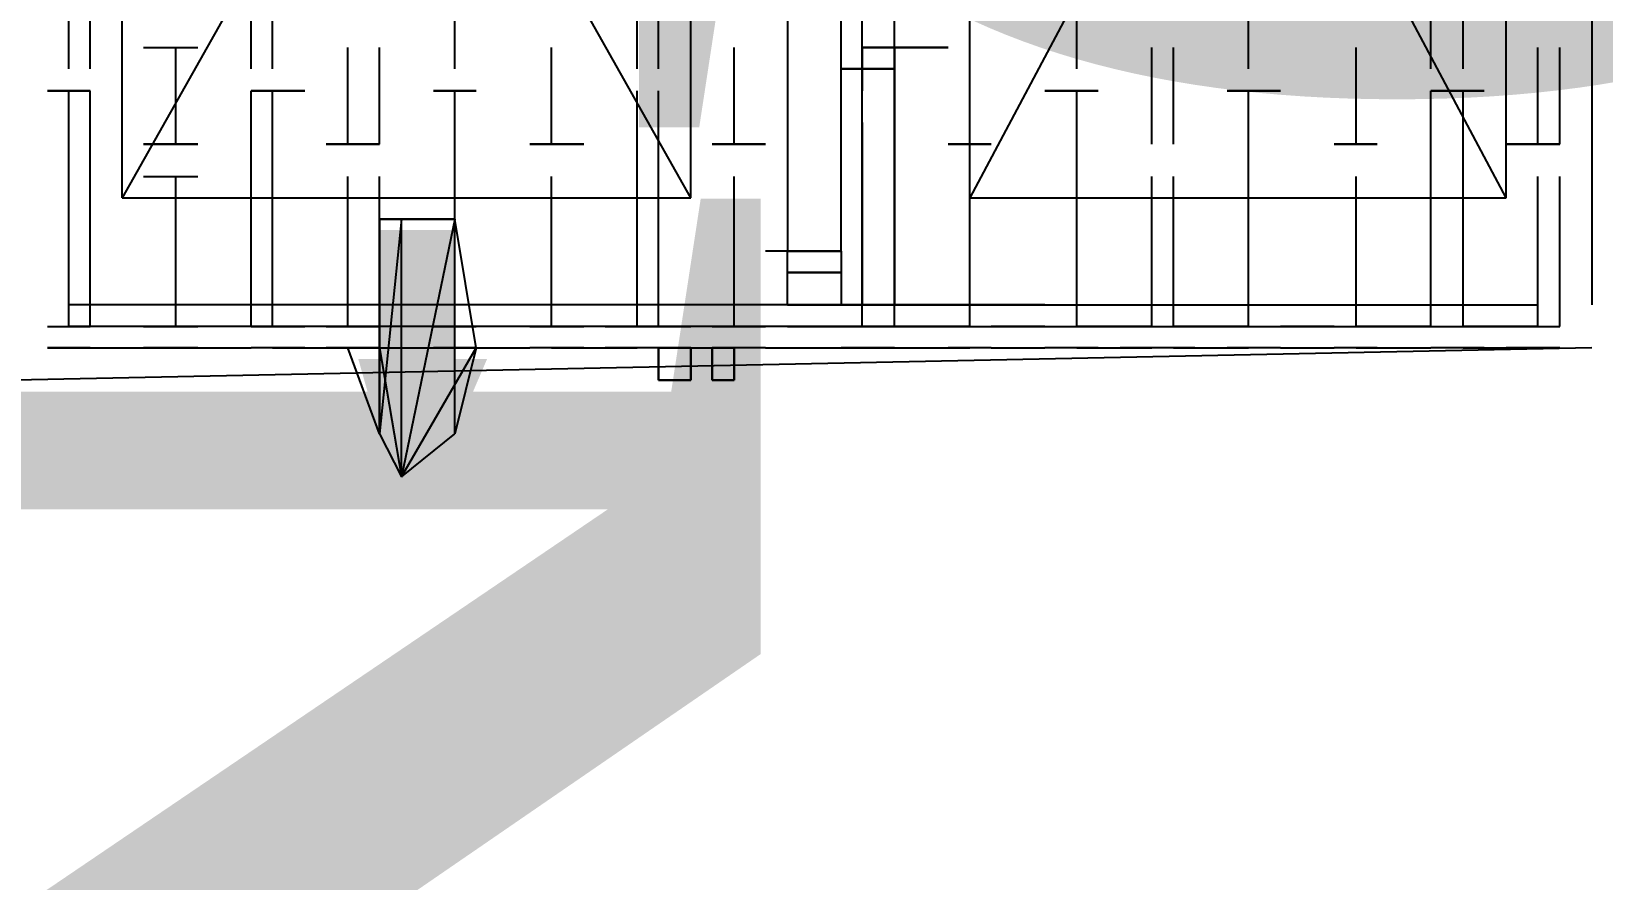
# Model space of a CAD drawing. Header units: millimetres. Extents: x 5 to 415, y 48 to 251.
# Drawn here: x 272.601 to 275.184, y 153.572 to 154.966 of the extents above; entities that cross this region are included whole.
import ezdxf

# ---------------------------------------------------------------- set-up
doc = ezdxf.new("R2010")
doc.units = ezdxf.units.MM
for name, color, linetype in [('H', 7, 'Continuous'), ('P', 7, 'Continuous'), ('T', 7, 'Continuous')]:
    doc.layers.add(name, color=color, linetype=linetype)

msp = doc.modelspace()

# ---------------------------------------------------------------- hatches: boundary and pattern name
at = {"layer": 'H', "linetype": 'Continuous'}
for points in [[(273.173, 154.305), (273.173, 154.64), (273.226, 154.64), (273.226, 154.217), (273.173, 154.305)], [(273.226, 154.217), (273.226, 154.64), (273.297, 154.64), (273.297, 154.305), (273.226, 154.217)], [(273.173, 154.305), (273.138, 154.428), (273.173, 154.428), (273.173, 154.305)], [(273.297, 154.305), (273.297, 154.428), (273.35, 154.428), (273.297, 154.305)]]:
    msp.add_hatch(color=256, dxfattribs=at).paths.add_polyline_path(points)

# ---------------------------------------------------------------- linework, layer by layer
at = {"layer": 'P'}
for points in [[(273.932, 154.605), (273.932, 156.51)], [(273.932, 154.605), (273.932, 156.51)], [(275.167, 156.475), (275.167, 154.517)], [(272.75, 154.693), (272.75, 156.351)], [(273.685, 156.351), (272.75, 154.693)], [(273.685, 154.693), (272.75, 156.351)], [(273.685, 154.693), (273.685, 156.351)], [(273.844, 156.351), (273.844, 154.605)], [(273.844, 156.351), (273.844, 154.605)], [(274.144, 154.693), (274.144, 156.351)], [(275.026, 156.351), (274.144, 154.693)], [(275.026, 154.693), (274.144, 156.351)], [(275.026, 154.693), (275.026, 156.351)], [(273.967, 154.905), (273.967, 155.116)], [(274.02, 154.905), (274.02, 155.116)], [(272.662, 154.905), (272.662, 155.081)], [(272.697, 154.905), (272.697, 155.081)], [(272.962, 154.905), (272.962, 155.081)], [(272.997, 154.905), (272.997, 155.081)], [(273.297, 154.905), (273.297, 155.081)], [(273.297, 154.905), (273.297, 155.081)], [(273.597, 154.905), (273.597, 155.081)], [(273.632, 154.905), (273.632, 155.081)], [(274.32, 154.905), (274.32, 155.081)], [(274.32, 154.905), (274.32, 155.081)], [(274.602, 154.905), (274.602, 155.081)], [(274.602, 154.905), (274.602, 155.081)], [(274.902, 154.905), (274.902, 155.081)], [(274.955, 154.905), (274.955, 155.081)], [(273.932, 154.869), (273.932, 155.028)], [(273.967, 154.869), (273.967, 155.028)], [(272.785, 154.94), (272.874, 154.94)], [(272.838, 154.781), (272.838, 154.94)], [(272.838, 154.781), (272.838, 154.94)], [(273.121, 154.781), (273.121, 154.94)], [(273.173, 154.781), (273.173, 154.94)], [(273.456, 154.781), (273.456, 154.94)], [(273.456, 154.781), (273.456, 154.94)], [(273.756, 154.781), (273.756, 154.94)], [(273.756, 154.781), (273.756, 154.94)], [(274.108, 154.94), (273.967, 154.94)], [(274.108, 154.94), (273.967, 154.94)], [(273.967, 154.94), (274.108, 154.94)], [(273.967, 154.94), (273.967, 154.869)], [(273.967, 154.94), (273.967, 154.869)], [(274.02, 154.94), (274.02, 154.517)], [(274.02, 154.94), (274.02, 154.517)], [(274.144, 154.781), (274.144, 154.94)], [(274.144, 154.781), (274.144, 154.94)], [(274.443, 154.781), (274.443, 154.94)], [(274.479, 154.781), (274.479, 154.94)], [(274.779, 154.781), (274.779, 154.94)], [(274.779, 154.781), (274.779, 154.94)], [(275.078, 154.781), (275.078, 154.94)], [(275.114, 154.781), (275.114, 154.94)], [(274.02, 154.905), (273.932, 154.905)], [(273.932, 154.905), (274.02, 154.905)], [(273.967, 154.481), (273.967, 154.905)], [(274.02, 154.481), (274.02, 154.905)], [(272.697, 154.869), (272.627, 154.869)], [(272.627, 154.869), (272.697, 154.869)], [(272.662, 154.481), (272.662, 154.869)], [(272.697, 154.481), (272.697, 154.869)], [(273.05, 154.869), (272.962, 154.869)], [(272.962, 154.869), (273.05, 154.869)], [(272.962, 154.481), (272.962, 154.869)], [(272.997, 154.481), (272.997, 154.869)], [(273.332, 154.869), (273.262, 154.869)], [(273.262, 154.869), (273.332, 154.869)], [(273.297, 154.481), (273.297, 154.869)], [(273.297, 154.481), (273.297, 154.869)], [(273.597, 154.481), (273.597, 154.869)], [(273.632, 154.481), (273.632, 154.869)], [(274.355, 154.869), (274.267, 154.869)], [(274.267, 154.869), (274.355, 154.869)], [(274.32, 154.481), (274.32, 154.869)], [(274.32, 154.481), (274.32, 154.869)], [(274.655, 154.869), (274.567, 154.869)], [(274.567, 154.869), (274.655, 154.869)], [(274.602, 154.481), (274.602, 154.869)], [(274.602, 154.481), (274.602, 154.869)], [(274.99, 154.869), (274.902, 154.869)], [(274.902, 154.869), (274.99, 154.869)], [(274.902, 154.481), (274.902, 154.869)], [(274.955, 154.481), (274.955, 154.869)], [(273.932, 154.693), (273.932, 154.817)], [(273.967, 154.517), (273.967, 154.817)], [(273.967, 154.817), (273.967, 154.517)], [(273.967, 154.817), (273.967, 154.517)], [(272.874, 154.781), (272.785, 154.781)], [(272.874, 154.781), (272.785, 154.781)], [(272.785, 154.781), (272.874, 154.781)], [(273.173, 154.781), (273.085, 154.781)], [(273.085, 154.781), (273.173, 154.781)], [(273.509, 154.781), (273.42, 154.781)], [(273.42, 154.781), (273.509, 154.781)], [(273.808, 154.781), (273.72, 154.781)], [(273.72, 154.781), (273.808, 154.781)], [(274.179, 154.781), (274.108, 154.781)], [(274.108, 154.781), (274.179, 154.781)], [(274.144, 154.517), (274.144, 154.781)], [(274.144, 154.517), (274.144, 154.781)], [(274.814, 154.781), (274.743, 154.781)], [(274.743, 154.781), (274.814, 154.781)], [(275.114, 154.781), (275.026, 154.781)], [(275.026, 154.781), (275.114, 154.781)], [(272.785, 154.728), (272.874, 154.728)], [(272.838, 154.481), (272.838, 154.728)], [(272.838, 154.481), (272.838, 154.728)], [(273.121, 154.481), (273.121, 154.728)], [(273.173, 154.481), (273.173, 154.728)], [(273.456, 154.481), (273.456, 154.728)], [(273.456, 154.481), (273.456, 154.728)], [(273.756, 154.481), (273.756, 154.728)], [(273.756, 154.481), (273.756, 154.728)], [(274.144, 154.481), (274.144, 154.728)], [(274.144, 154.481), (274.144, 154.728)], [(274.443, 154.481), (274.443, 154.728)], [(274.479, 154.481), (274.479, 154.728)], [(274.779, 154.481), (274.779, 154.728)], [(274.779, 154.481), (274.779, 154.728)], [(275.078, 154.481), (275.078, 154.728)], [(275.114, 154.481), (275.114, 154.728)], [(272.75, 154.693), (273.685, 154.693)], [(274.144, 154.693), (275.026, 154.693)], [(273.297, 154.658), (273.173, 154.658)], [(273.173, 154.658), (273.173, 154.446)], [(273.209, 154.658), (273.173, 154.305)], [(273.209, 154.658), (273.173, 154.305)], [(273.173, 154.305), (273.173, 154.658)], [(273.173, 154.658), (273.209, 154.658)], [(273.297, 154.658), (273.209, 154.234)], [(273.297, 154.658), (273.209, 154.234)], [(273.209, 154.234), (273.209, 154.658)], [(273.209, 154.658), (273.297, 154.658)], [(273.209, 154.234), (273.209, 154.658)], [(273.332, 154.446), (273.297, 154.658)], [(273.297, 154.305), (273.297, 154.658)], [(273.932, 154.605), (273.808, 154.605)], [(273.932, 154.605), (273.808, 154.605)], [(273.844, 154.517), (273.844, 154.605)], [(273.844, 154.605), (273.932, 154.605)], [(273.932, 154.605), (273.844, 154.605)], [(273.932, 154.605), (273.932, 154.517)], [(273.932, 154.605), (273.932, 154.517)], [(273.932, 154.57), (273.844, 154.57)], [(273.844, 154.57), (273.932, 154.57)], [(273.897, 154.517), (272.662, 154.517)], [(273.844, 154.517), (275.078, 154.517)], [(273.932, 154.517), (273.844, 154.517)], [(273.844, 154.517), (273.932, 154.517)], [(273.932, 154.517), (273.844, 154.517)], [(274.02, 154.517), (273.897, 154.517)], [(273.897, 154.517), (274.02, 154.517)], [(274.144, 154.517), (273.967, 154.517)], [(274.144, 154.517), (273.967, 154.517)], [(274.179, 154.517), (274.108, 154.517)], [(274.108, 154.517), (274.179, 154.517)], [(274.267, 154.517), (274.179, 154.517)], [(272.627, 154.481), (272.697, 154.481)], [(273.897, 154.481), (272.662, 154.481)], [(273.897, 154.481), (272.662, 154.481)], [(273.897, 154.481), (272.662, 154.481)], [(273.897, 154.481), (272.662, 154.481)], [(272.785, 154.481), (272.662, 154.481)], [(272.785, 154.481), (272.697, 154.481)], [(272.785, 154.481), (272.874, 154.481)], [(272.962, 154.481), (272.874, 154.481)], [(272.962, 154.481), (273.05, 154.481)], [(273.121, 154.481), (272.997, 154.481)], [(273.085, 154.481), (273.173, 154.481)], [(273.297, 154.481), (273.173, 154.481)], [(273.262, 154.481), (273.332, 154.481)], [(273.42, 154.481), (273.332, 154.481)], [(273.42, 154.481), (273.509, 154.481)], [(273.597, 154.481), (273.456, 154.481)], [(273.544, 154.481), (273.685, 154.481)], [(273.756, 154.481), (273.632, 154.481)], [(273.72, 154.481), (273.808, 154.481)], [(273.967, 154.481), (273.808, 154.481)], [(273.844, 154.481), (275.078, 154.481)], [(273.844, 154.481), (275.078, 154.481)], [(273.844, 154.481), (275.078, 154.481)], [(273.844, 154.481), (275.078, 154.481)], [(273.932, 154.481), (274.02, 154.481)], [(274.144, 154.481), (273.967, 154.481)], [(274.144, 154.481), (274.02, 154.481)], [(274.108, 154.481), (274.179, 154.481)], [(274.267, 154.481), (274.179, 154.481)], [(274.267, 154.481), (274.355, 154.481)], [(274.443, 154.481), (274.32, 154.481)], [(274.391, 154.481), (274.514, 154.481)], [(274.602, 154.481), (274.479, 154.481)], [(274.567, 154.481), (274.655, 154.481)], [(274.743, 154.481), (274.655, 154.481)], [(274.743, 154.481), (274.814, 154.481)], [(274.902, 154.481), (274.779, 154.481)], [(274.902, 154.481), (274.99, 154.481)], [(275.078, 154.481), (274.955, 154.481)], [(275.026, 154.481), (275.114, 154.481)], [(275.167, 154.446), (272.574, 154.393)], [(272.697, 154.446), (272.627, 154.446)], [(272.627, 154.446), (272.785, 154.446)], [(272.874, 154.446), (272.785, 154.446)], [(272.785, 154.446), (272.874, 154.446)], [(272.874, 154.446), (272.962, 154.446)], [(273.05, 154.446), (272.962, 154.446)], [(272.997, 154.446), (273.121, 154.446)], [(273.173, 154.446), (273.085, 154.446)], [(273.173, 154.305), (273.121, 154.446)], [(273.121, 154.446), (273.173, 154.446)], [(273.173, 154.446), (273.297, 154.446)], [(273.173, 154.446), (273.209, 154.234)], [(273.173, 154.446), (273.173, 154.305)], [(273.209, 154.234), (273.332, 154.446)], [(273.332, 154.446), (273.262, 154.446)], [(273.332, 154.446), (273.297, 154.305)], [(273.297, 154.305), (273.297, 154.446)], [(273.297, 154.446), (273.332, 154.446)], [(273.332, 154.446), (273.42, 154.446)], [(273.509, 154.446), (273.42, 154.446)], [(273.456, 154.446), (273.597, 154.446)], [(273.685, 154.446), (273.544, 154.446)], [(273.632, 154.446), (273.756, 154.446)], [(273.685, 154.446), (273.632, 154.446)], [(273.632, 154.446), (273.685, 154.446)], [(273.632, 154.446), (273.685, 154.446)], [(273.685, 154.446), (273.632, 154.446)], [(273.632, 154.446), (273.632, 154.446)], [(273.632, 154.446), (273.632, 154.446)], [(273.632, 154.446), (273.632, 154.446)], [(273.632, 154.446), (273.632, 154.446)], [(273.632, 154.446), (273.632, 154.446)], [(273.632, 154.446), (273.632, 154.446)], [(273.632, 154.446), (273.632, 154.446)], [(273.632, 154.446), (273.632, 154.446)], [(273.632, 154.446), (273.632, 154.446)], [(273.632, 154.446), (273.632, 154.446)], [(273.632, 154.446), (273.632, 154.446)], [(273.632, 154.446), (273.632, 154.446)], [(273.632, 154.446), (273.632, 154.446)], [(273.632, 154.446), (273.632, 154.446)], [(273.632, 154.446), (273.632, 154.446)], [(273.632, 154.446), (273.632, 154.446)], [(273.632, 154.446), (273.632, 154.446)], [(273.632, 154.446), (273.632, 154.446)], [(273.632, 154.446), (273.632, 154.446)], [(273.632, 154.446), (273.632, 154.446)], [(273.632, 154.446), (273.632, 154.446)], [(273.632, 154.446), (273.632, 154.446)], [(273.632, 154.446), (273.632, 154.446)], [(273.632, 154.446), (273.632, 154.446)], [(273.632, 154.446), (273.632, 154.446)], [(273.632, 154.446), (273.632, 154.446)], [(273.632, 154.446), (273.632, 154.446)], [(273.632, 154.446), (273.632, 154.446)], [(273.632, 154.446), (273.632, 154.446)], [(273.632, 154.446), (273.632, 154.446)], [(273.632, 154.446), (273.632, 154.446)], [(273.632, 154.446), (273.632, 154.446)], [(273.632, 154.446), (273.632, 154.446)], [(273.632, 154.446), (273.632, 154.446)], [(273.632, 154.446), (273.632, 154.446)], [(273.632, 154.446), (273.632, 154.446)], [(273.632, 154.446), (273.632, 154.446)], [(273.632, 154.446), (273.632, 154.446)], [(273.632, 154.446), (273.632, 154.446)], [(273.632, 154.446), (273.632, 154.446)], [(273.632, 154.393), (273.632, 154.446)], [(273.632, 154.446), (273.632, 154.393)], [(273.632, 154.446), (273.632, 154.446)], [(273.632, 154.446), (273.632, 154.446)], [(273.632, 154.446), (273.632, 154.446)], [(273.632, 154.446), (273.632, 154.446)], [(273.632, 154.446), (273.632, 154.446)], [(273.632, 154.446), (273.632, 154.446)], [(273.632, 154.446), (273.632, 154.446)], [(273.632, 154.446), (273.632, 154.446)], [(273.632, 154.446), (273.632, 154.393)], [(273.632, 154.393), (273.632, 154.446)], [(273.632, 154.393), (273.632, 154.446)], [(273.632, 154.446), (273.632, 154.393)], [(273.632, 154.446), (273.632, 154.393)], [(273.632, 154.393), (273.632, 154.446)], [(273.632, 154.393), (273.632, 154.446)], [(273.632, 154.446), (273.632, 154.393)], [(273.632, 154.446), (273.632, 154.393)], [(273.632, 154.393), (273.632, 154.446)], [(273.632, 154.393), (273.632, 154.446)], [(273.632, 154.446), (273.632, 154.393)], [(273.632, 154.446), (273.632, 154.393)], [(273.632, 154.393), (273.632, 154.446)], [(273.632, 154.393), (273.632, 154.446)], [(273.632, 154.446), (273.632, 154.393)], [(273.685, 154.446), (273.685, 154.393)], [(273.685, 154.393), (273.685, 154.446)], [(273.685, 154.393), (273.685, 154.446)], [(273.685, 154.446), (273.685, 154.393)], [(273.685, 154.446), (273.685, 154.393)], [(273.685, 154.393), (273.685, 154.446)], [(273.685, 154.393), (273.685, 154.446)], [(273.685, 154.446), (273.685, 154.393)], [(273.685, 154.446), (273.685, 154.393)], [(273.685, 154.393), (273.685, 154.446)], [(273.685, 154.393), (273.685, 154.446)], [(273.685, 154.446), (273.685, 154.393)], [(273.685, 154.446), (273.685, 154.393)], [(273.685, 154.393), (273.685, 154.446)], [(273.685, 154.393), (273.685, 154.446)], [(273.685, 154.446), (273.685, 154.393)], [(273.685, 154.446), (273.685, 154.393)], [(273.685, 154.393), (273.685, 154.446)], [(273.685, 154.446), (273.685, 154.446)], [(273.685, 154.446), (273.685, 154.446)], [(273.685, 154.446), (273.685, 154.446)], [(273.685, 154.446), (273.685, 154.446)], [(273.685, 154.446), (273.685, 154.446)], [(273.685, 154.446), (273.685, 154.446)], [(273.685, 154.446), (273.685, 154.446)], [(273.685, 154.446), (273.685, 154.446)], [(273.685, 154.446), (273.685, 154.446)], [(273.685, 154.446), (273.685, 154.446)], [(273.685, 154.446), (273.685, 154.446)], [(273.685, 154.446), (273.685, 154.446)], [(273.685, 154.446), (273.685, 154.446)], [(273.685, 154.446), (273.685, 154.446)], [(273.685, 154.446), (273.685, 154.446)], [(273.685, 154.446), (273.685, 154.446)], [(273.685, 154.446), (273.685, 154.446)], [(273.685, 154.446), (273.685, 154.446)], [(273.685, 154.446), (273.685, 154.446)], [(273.685, 154.446), (273.685, 154.446)], [(273.685, 154.446), (273.685, 154.446)], [(273.685, 154.446), (273.685, 154.446)], [(273.685, 154.446), (273.685, 154.446)], [(273.685, 154.446), (273.685, 154.446)], [(273.685, 154.446), (273.685, 154.446)], [(273.685, 154.446), (273.685, 154.446)], [(273.685, 154.446), (273.685, 154.446)], [(273.685, 154.446), (273.685, 154.446)], [(273.685, 154.446), (273.685, 154.446)], [(273.685, 154.446), (273.685, 154.446)], [(273.685, 154.446), (273.685, 154.446)], [(273.685, 154.446), (273.685, 154.446)], [(273.685, 154.446), (273.685, 154.446)], [(273.685, 154.446), (273.685, 154.446)], [(273.685, 154.446), (273.685, 154.446)], [(273.685, 154.446), (273.685, 154.446)], [(273.685, 154.446), (273.685, 154.446)], [(273.685, 154.446), (273.685, 154.446)], [(273.685, 154.446), (273.685, 154.446)], [(273.685, 154.446), (273.685, 154.446)], [(273.685, 154.446), (273.685, 154.446)], [(273.685, 154.446), (273.685, 154.446)], [(273.685, 154.446), (273.685, 154.446)], [(273.685, 154.446), (273.685, 154.446)], [(273.685, 154.446), (273.685, 154.446)], [(273.685, 154.446), (273.685, 154.446)], [(273.685, 154.446), (273.685, 154.446)], [(273.685, 154.446), (273.685, 154.446)], [(273.685, 154.446), (273.685, 154.446)], [(273.685, 154.446), (273.685, 154.446)], [(273.685, 154.446), (273.685, 154.446)], [(273.685, 154.446), (273.685, 154.446)], [(273.685, 154.446), (273.685, 154.446)], [(273.685, 154.446), (273.685, 154.446)], [(273.685, 154.446), (273.685, 154.446)], [(273.685, 154.446), (273.685, 154.446)], [(273.808, 154.446), (273.72, 154.446)], [(273.756, 154.446), (273.72, 154.446)], [(273.72, 154.446), (273.756, 154.446)], [(273.72, 154.446), (273.756, 154.446)], [(273.756, 154.446), (273.72, 154.446)], [(273.72, 154.446), (273.72, 154.446)], [(273.72, 154.446), (273.72, 154.446)], [(273.72, 154.446), (273.72, 154.446)], [(273.72, 154.446), (273.72, 154.446)], [(273.72, 154.446), (273.72, 154.446)], [(273.72, 154.446), (273.72, 154.446)], [(273.72, 154.446), (273.72, 154.446)], [(273.72, 154.446), (273.72, 154.446)], [(273.72, 154.446), (273.72, 154.446)], [(273.72, 154.446), (273.72, 154.446)], [(273.72, 154.446), (273.72, 154.446)], [(273.72, 154.446), (273.72, 154.446)], [(273.72, 154.446), (273.72, 154.446)], [(273.72, 154.446), (273.72, 154.446)], [(273.72, 154.446), (273.72, 154.446)], [(273.72, 154.446), (273.72, 154.446)], [(273.72, 154.446), (273.72, 154.446)], [(273.72, 154.446), (273.72, 154.446)], [(273.72, 154.446), (273.72, 154.446)], [(273.72, 154.446), (273.72, 154.446)], [(273.72, 154.446), (273.72, 154.446)], [(273.72, 154.446), (273.72, 154.446)], [(273.72, 154.446), (273.72, 154.446)], [(273.72, 154.446), (273.72, 154.446)], [(273.72, 154.446), (273.72, 154.446)], [(273.72, 154.446), (273.72, 154.446)], [(273.72, 154.446), (273.72, 154.446)], [(273.72, 154.446), (273.72, 154.446)], [(273.72, 154.446), (273.72, 154.446)], [(273.72, 154.446), (273.72, 154.446)], [(273.72, 154.446), (273.72, 154.446)], [(273.72, 154.446), (273.72, 154.446)], [(273.72, 154.446), (273.72, 154.446)], [(273.72, 154.446), (273.72, 154.446)], [(273.72, 154.446), (273.72, 154.446)], [(273.72, 154.446), (273.72, 154.446)], [(273.72, 154.446), (273.72, 154.446)], [(273.72, 154.446), (273.72, 154.446)], [(273.72, 154.446), (273.72, 154.446)], [(273.72, 154.446), (273.72, 154.446)], [(273.72, 154.446), (273.72, 154.446)], [(273.72, 154.446), (273.72, 154.446)], [(273.72, 154.446), (273.72, 154.446)], [(273.72, 154.446), (273.72, 154.446)], [(273.72, 154.446), (273.72, 154.446)], [(273.72, 154.446), (273.72, 154.446)], [(273.72, 154.446), (273.72, 154.446)], [(273.72, 154.446), (273.72, 154.446)], [(273.72, 154.446), (273.72, 154.446)], [(273.72, 154.446), (273.72, 154.446)], [(273.72, 154.446), (273.72, 154.446)], [(273.72, 154.446), (273.72, 154.446)], [(273.72, 154.446), (273.72, 154.446)], [(273.72, 154.446), (273.72, 154.446)], [(273.72, 154.446), (273.72, 154.446)], [(273.72, 154.446), (273.72, 154.446)], [(273.72, 154.393), (273.72, 154.446)], [(273.72, 154.446), (273.72, 154.393)], [(273.72, 154.446), (273.72, 154.446)], [(273.72, 154.446), (273.72, 154.446)], [(273.72, 154.446), (273.72, 154.446)], [(273.72, 154.446), (273.72, 154.446)], [(273.72, 154.446), (273.72, 154.393)], [(273.72, 154.393), (273.72, 154.446)], [(273.72, 154.393), (273.72, 154.446)], [(273.72, 154.446), (273.72, 154.393)], [(273.72, 154.446), (273.72, 154.393)], [(273.72, 154.393), (273.72, 154.446)], [(273.72, 154.393), (273.72, 154.446)], [(273.72, 154.446), (273.72, 154.393)], [(273.72, 154.446), (273.72, 154.393)], [(273.72, 154.393), (273.72, 154.446)], [(273.72, 154.393), (273.72, 154.446)], [(273.72, 154.446), (273.72, 154.393)], [(273.72, 154.446), (273.72, 154.393)], [(273.72, 154.393), (273.72, 154.446)], [(273.72, 154.393), (273.72, 154.446)], [(273.72, 154.446), (273.72, 154.393)], [(273.756, 154.446), (273.756, 154.393)], [(273.756, 154.393), (273.756, 154.446)], [(273.756, 154.393), (273.756, 154.446)], [(273.756, 154.446), (273.756, 154.393)], [(273.756, 154.446), (273.756, 154.393)], [(273.756, 154.393), (273.756, 154.446)], [(273.756, 154.393), (273.756, 154.446)], [(273.756, 154.446), (273.756, 154.393)], [(273.756, 154.446), (273.756, 154.393)], [(273.756, 154.393), (273.756, 154.446)], [(273.756, 154.393), (273.756, 154.446)], [(273.756, 154.446), (273.756, 154.393)], [(273.756, 154.446), (273.756, 154.393)], [(273.756, 154.393), (273.756, 154.446)], [(273.756, 154.393), (273.756, 154.446)], [(273.756, 154.446), (273.756, 154.393)], [(273.756, 154.446), (273.756, 154.393)], [(273.756, 154.393), (273.756, 154.446)], [(273.756, 154.446), (273.756, 154.446)], [(273.756, 154.446), (273.756, 154.446)], [(273.756, 154.446), (273.756, 154.446)], [(273.756, 154.446), (273.756, 154.446)], [(273.756, 154.446), (273.756, 154.446)], [(273.756, 154.446), (273.756, 154.446)], [(273.756, 154.446), (273.756, 154.446)], [(273.756, 154.446), (273.756, 154.446)], [(273.756, 154.446), (273.756, 154.446)], [(273.756, 154.446), (273.756, 154.446)], [(273.756, 154.446), (273.756, 154.446)], [(273.756, 154.446), (273.756, 154.446)], [(273.756, 154.446), (273.756, 154.446)], [(273.756, 154.446), (273.756, 154.446)], [(273.756, 154.446), (273.756, 154.446)], [(273.756, 154.446), (273.756, 154.446)], [(273.756, 154.446), (273.756, 154.446)], [(273.756, 154.446), (273.756, 154.446)], [(273.756, 154.446), (273.756, 154.446)], [(273.756, 154.446), (273.756, 154.446)], [(273.756, 154.446), (273.756, 154.446)], [(273.756, 154.446), (273.756, 154.446)], [(273.756, 154.446), (273.756, 154.446)], [(273.756, 154.446), (273.756, 154.446)], [(273.756, 154.446), (273.756, 154.446)], [(273.756, 154.446), (273.756, 154.446)], [(273.756, 154.446), (273.756, 154.446)], [(273.756, 154.446), (273.756, 154.446)], [(273.756, 154.446), (273.756, 154.446)], [(273.756, 154.446), (273.756, 154.446)], [(273.756, 154.446), (273.756, 154.446)], [(273.756, 154.446), (273.756, 154.446)], [(273.756, 154.446), (273.756, 154.446)], [(273.756, 154.446), (273.756, 154.446)], [(273.756, 154.446), (273.756, 154.446)], [(273.756, 154.446), (273.756, 154.446)], [(273.756, 154.446), (273.756, 154.446)], [(273.756, 154.446), (273.756, 154.446)], [(273.756, 154.446), (273.756, 154.446)], [(273.756, 154.446), (273.756, 154.446)], [(273.756, 154.446), (273.756, 154.446)], [(273.756, 154.446), (273.756, 154.446)], [(273.756, 154.446), (273.756, 154.446)], [(273.756, 154.446), (273.756, 154.446)], [(273.808, 154.446), (274.144, 154.446)], [(274.02, 154.446), (273.932, 154.446)], [(274.179, 154.446), (274.108, 154.446)], [(274.179, 154.446), (274.267, 154.446)], [(274.355, 154.446), (274.267, 154.446)], [(274.32, 154.446), (274.443, 154.446)], [(274.514, 154.446), (274.391, 154.446)], [(274.479, 154.446), (274.602, 154.446)], [(274.655, 154.446), (274.567, 154.446)], [(274.655, 154.446), (274.743, 154.446)], [(274.814, 154.446), (274.743, 154.446)], [(274.779, 154.446), (274.902, 154.446)], [(274.99, 154.446), (274.902, 154.446)], [(274.955, 154.446), (275.078, 154.446)], [(275.114, 154.446), (275.026, 154.446)], [(273.685, 154.393), (273.632, 154.393)], [(273.632, 154.393), (273.685, 154.393)], [(273.632, 154.393), (273.685, 154.393)], [(273.685, 154.393), (273.632, 154.393)], [(273.632, 154.393), (273.632, 154.393)], [(273.632, 154.393), (273.632, 154.393)], [(273.632, 154.393), (273.632, 154.393)], [(273.632, 154.393), (273.632, 154.393)], [(273.632, 154.393), (273.632, 154.393)], [(273.632, 154.393), (273.632, 154.393)], [(273.632, 154.393), (273.632, 154.393)], [(273.632, 154.393), (273.632, 154.393)], [(273.632, 154.393), (273.632, 154.393)], [(273.632, 154.393), (273.632, 154.393)], [(273.632, 154.393), (273.632, 154.393)], [(273.632, 154.393), (273.632, 154.393)], [(273.632, 154.393), (273.632, 154.393)], [(273.632, 154.393), (273.632, 154.393)], [(273.632, 154.393), (273.632, 154.393)], [(273.632, 154.393), (273.632, 154.393)], [(273.632, 154.393), (273.632, 154.393)], [(273.632, 154.393), (273.632, 154.393)], [(273.632, 154.393), (273.632, 154.393)], [(273.632, 154.393), (273.632, 154.393)], [(273.632, 154.393), (273.632, 154.393)], [(273.632, 154.393), (273.632, 154.393)], [(273.632, 154.393), (273.632, 154.393)], [(273.632, 154.393), (273.632, 154.393)], [(273.632, 154.393), (273.632, 154.393)], [(273.632, 154.393), (273.632, 154.393)], [(273.632, 154.393), (273.632, 154.393)], [(273.632, 154.393), (273.632, 154.393)], [(273.632, 154.393), (273.632, 154.393)], [(273.632, 154.393), (273.632, 154.393)], [(273.632, 154.393), (273.632, 154.393)], [(273.632, 154.393), (273.632, 154.393)], [(273.632, 154.393), (273.632, 154.393)], [(273.632, 154.393), (273.632, 154.393)], [(273.632, 154.393), (273.632, 154.393)], [(273.632, 154.393), (273.632, 154.393)], [(273.632, 154.393), (273.632, 154.393)], [(273.632, 154.393), (273.632, 154.393)], [(273.632, 154.393), (273.632, 154.393)], [(273.632, 154.393), (273.632, 154.393)], [(273.632, 154.393), (273.632, 154.393)], [(273.632, 154.393), (273.632, 154.393)], [(273.632, 154.393), (273.632, 154.393)], [(273.632, 154.393), (273.632, 154.393)], [(273.632, 154.393), (273.632, 154.393)], [(273.632, 154.393), (273.632, 154.393)], [(273.632, 154.393), (273.632, 154.393)], [(273.632, 154.393), (273.632, 154.393)], [(273.632, 154.393), (273.632, 154.393)], [(273.632, 154.393), (273.632, 154.393)], [(273.632, 154.393), (273.632, 154.393)], [(273.632, 154.393), (273.632, 154.393)], [(273.685, 154.393), (273.685, 154.393)], [(273.685, 154.393), (273.685, 154.393)], [(273.685, 154.393), (273.685, 154.393)], [(273.685, 154.393), (273.685, 154.393)], [(273.685, 154.393), (273.685, 154.393)], [(273.685, 154.393), (273.685, 154.393)], [(273.685, 154.393), (273.685, 154.393)], [(273.685, 154.393), (273.685, 154.393)], [(273.685, 154.393), (273.685, 154.393)], [(273.685, 154.393), (273.685, 154.393)], [(273.685, 154.393), (273.685, 154.393)], [(273.685, 154.393), (273.685, 154.393)], [(273.685, 154.393), (273.685, 154.393)], [(273.685, 154.393), (273.685, 154.393)], [(273.685, 154.393), (273.685, 154.393)], [(273.685, 154.393), (273.685, 154.393)], [(273.685, 154.393), (273.685, 154.393)], [(273.685, 154.393), (273.685, 154.393)], [(273.685, 154.393), (273.685, 154.393)], [(273.685, 154.393), (273.685, 154.393)], [(273.685, 154.393), (273.685, 154.393)], [(273.685, 154.393), (273.685, 154.393)], [(273.685, 154.393), (273.685, 154.393)], [(273.685, 154.393), (273.685, 154.393)], [(273.685, 154.393), (273.685, 154.393)], [(273.685, 154.393), (273.685, 154.393)], [(273.685, 154.393), (273.685, 154.393)], [(273.685, 154.393), (273.685, 154.393)], [(273.685, 154.393), (273.685, 154.393)], [(273.685, 154.393), (273.685, 154.393)], [(273.685, 154.393), (273.685, 154.393)], [(273.685, 154.393), (273.685, 154.393)], [(273.685, 154.393), (273.685, 154.393)], [(273.685, 154.393), (273.685, 154.393)], [(273.685, 154.393), (273.685, 154.393)], [(273.685, 154.393), (273.685, 154.393)], [(273.685, 154.393), (273.685, 154.393)], [(273.685, 154.393), (273.685, 154.393)], [(273.685, 154.393), (273.685, 154.393)], [(273.685, 154.393), (273.685, 154.393)], [(273.685, 154.393), (273.685, 154.393)], [(273.685, 154.393), (273.685, 154.393)], [(273.685, 154.393), (273.685, 154.393)], [(273.685, 154.393), (273.685, 154.393)], [(273.685, 154.393), (273.685, 154.393)], [(273.685, 154.393), (273.685, 154.393)], [(273.685, 154.393), (273.685, 154.393)], [(273.685, 154.393), (273.685, 154.393)], [(273.685, 154.393), (273.685, 154.393)], [(273.685, 154.393), (273.685, 154.393)], [(273.685, 154.393), (273.685, 154.393)], [(273.685, 154.393), (273.685, 154.393)], [(273.685, 154.393), (273.685, 154.393)], [(273.685, 154.393), (273.685, 154.393)], [(273.685, 154.393), (273.685, 154.393)], [(273.685, 154.393), (273.685, 154.393)], [(273.685, 154.393), (273.685, 154.393)], [(273.685, 154.393), (273.685, 154.393)], [(273.685, 154.393), (273.685, 154.393)], [(273.685, 154.393), (273.685, 154.393)], [(273.756, 154.393), (273.72, 154.393)], [(273.72, 154.393), (273.756, 154.393)], [(273.72, 154.393), (273.756, 154.393)], [(273.756, 154.393), (273.72, 154.393)], [(273.72, 154.393), (273.72, 154.393)], [(273.72, 154.393), (273.72, 154.393)], [(273.72, 154.393), (273.72, 154.393)], [(273.72, 154.393), (273.72, 154.393)], [(273.72, 154.393), (273.72, 154.393)], [(273.72, 154.393), (273.72, 154.393)], [(273.72, 154.393), (273.72, 154.393)], [(273.72, 154.393), (273.72, 154.393)], [(273.72, 154.393), (273.72, 154.393)], [(273.72, 154.393), (273.72, 154.393)], [(273.72, 154.393), (273.72, 154.393)], [(273.72, 154.393), (273.72, 154.393)], [(273.72, 154.393), (273.72, 154.393)], [(273.72, 154.393), (273.72, 154.393)], [(273.72, 154.393), (273.72, 154.393)], [(273.72, 154.393), (273.72, 154.393)], [(273.72, 154.393), (273.72, 154.393)], [(273.72, 154.393), (273.72, 154.393)], [(273.72, 154.393), (273.72, 154.393)], [(273.72, 154.393), (273.72, 154.393)], [(273.72, 154.393), (273.72, 154.393)], [(273.72, 154.393), (273.72, 154.393)], [(273.72, 154.393), (273.72, 154.393)], [(273.72, 154.393), (273.72, 154.393)], [(273.72, 154.393), (273.72, 154.393)], [(273.72, 154.393), (273.72, 154.393)], [(273.72, 154.393), (273.72, 154.393)], [(273.72, 154.393), (273.72, 154.393)], [(273.72, 154.393), (273.72, 154.393)], [(273.72, 154.393), (273.72, 154.393)], [(273.72, 154.393), (273.72, 154.393)], [(273.72, 154.393), (273.72, 154.393)], [(273.72, 154.393), (273.72, 154.393)], [(273.72, 154.393), (273.72, 154.393)], [(273.72, 154.393), (273.72, 154.393)], [(273.72, 154.393), (273.72, 154.393)], [(273.72, 154.393), (273.72, 154.393)], [(273.72, 154.393), (273.72, 154.393)], [(273.72, 154.393), (273.72, 154.393)], [(273.72, 154.393), (273.72, 154.393)], [(273.72, 154.393), (273.72, 154.393)], [(273.72, 154.393), (273.72, 154.393)], [(273.72, 154.393), (273.72, 154.393)], [(273.72, 154.393), (273.72, 154.393)], [(273.72, 154.393), (273.72, 154.393)], [(273.72, 154.393), (273.72, 154.393)], [(273.72, 154.393), (273.72, 154.393)], [(273.72, 154.393), (273.72, 154.393)], [(273.72, 154.393), (273.72, 154.393)], [(273.72, 154.393), (273.72, 154.393)], [(273.72, 154.393), (273.72, 154.393)], [(273.72, 154.393), (273.72, 154.393)], [(273.72, 154.393), (273.72, 154.393)], [(273.72, 154.393), (273.72, 154.393)], [(273.72, 154.393), (273.72, 154.393)], [(273.72, 154.393), (273.72, 154.393)], [(273.72, 154.393), (273.72, 154.393)], [(273.72, 154.393), (273.72, 154.393)], [(273.72, 154.393), (273.72, 154.393)], [(273.72, 154.393), (273.72, 154.393)], [(273.72, 154.393), (273.72, 154.393)], [(273.72, 154.393), (273.72, 154.393)], [(273.72, 154.393), (273.72, 154.393)], [(273.72, 154.393), (273.72, 154.393)], [(273.756, 154.393), (273.756, 154.393)], [(273.756, 154.393), (273.756, 154.393)], [(273.756, 154.393), (273.756, 154.393)], [(273.756, 154.393), (273.756, 154.393)], [(273.756, 154.393), (273.756, 154.393)], [(273.756, 154.393), (273.756, 154.393)], [(273.756, 154.393), (273.756, 154.393)], [(273.756, 154.393), (273.756, 154.393)], [(273.756, 154.393), (273.756, 154.393)], [(273.756, 154.393), (273.756, 154.393)], [(273.756, 154.393), (273.756, 154.393)], [(273.756, 154.393), (273.756, 154.393)], [(273.756, 154.393), (273.756, 154.393)], [(273.756, 154.393), (273.756, 154.393)], [(273.756, 154.393), (273.756, 154.393)], [(273.756, 154.393), (273.756, 154.393)], [(273.756, 154.393), (273.756, 154.393)], [(273.756, 154.393), (273.756, 154.393)], [(273.756, 154.393), (273.756, 154.393)], [(273.756, 154.393), (273.756, 154.393)], [(273.756, 154.393), (273.756, 154.393)], [(273.756, 154.393), (273.756, 154.393)], [(273.756, 154.393), (273.756, 154.393)], [(273.756, 154.393), (273.756, 154.393)], [(273.756, 154.393), (273.756, 154.393)], [(273.756, 154.393), (273.756, 154.393)], [(273.756, 154.393), (273.756, 154.393)], [(273.756, 154.393), (273.756, 154.393)], [(273.756, 154.393), (273.756, 154.393)], [(273.756, 154.393), (273.756, 154.393)], [(273.756, 154.393), (273.756, 154.393)], [(273.756, 154.393), (273.756, 154.393)], [(273.756, 154.393), (273.756, 154.393)], [(273.756, 154.393), (273.756, 154.393)], [(273.756, 154.393), (273.756, 154.393)], [(273.756, 154.393), (273.756, 154.393)], [(273.756, 154.393), (273.756, 154.393)], [(273.756, 154.393), (273.756, 154.393)], [(273.756, 154.393), (273.756, 154.393)], [(273.756, 154.393), (273.756, 154.393)], [(273.756, 154.393), (273.756, 154.393)], [(273.756, 154.393), (273.756, 154.393)], [(273.756, 154.393), (273.756, 154.393)], [(273.756, 154.393), (273.756, 154.393)], [(273.756, 154.393), (273.756, 154.393)], [(273.756, 154.393), (273.756, 154.393)], [(273.756, 154.393), (273.756, 154.393)], [(273.756, 154.393), (273.756, 154.393)], [(273.173, 154.305), (273.209, 154.234)], [(273.209, 154.234), (273.297, 154.305)]]:
    msp.add_lwpolyline(points, dxfattribs=at)

# ---------------------------------------------------------------- texts
at = {"layer": 'T', "char_height": 2.5, "attachment_point": 1}
for s, insert, rotation in [('{\\fTimes New Roman|b0|i0|c0|p18;K}', (273.6, 154.7), 90), ('{\\fTimes New Roman|b0|i0|c0|p18;O}', (273.6, 154.7), 90), ('{\\fTimes New Roman|b0|i0|c0|p18;N G}', (273.8, 154.8), 270)]:
    msp.add_mtext(s, dxfattribs=dict(at, insert=insert, rotation=rotation))

doc.saveas('drawing.dxf')
